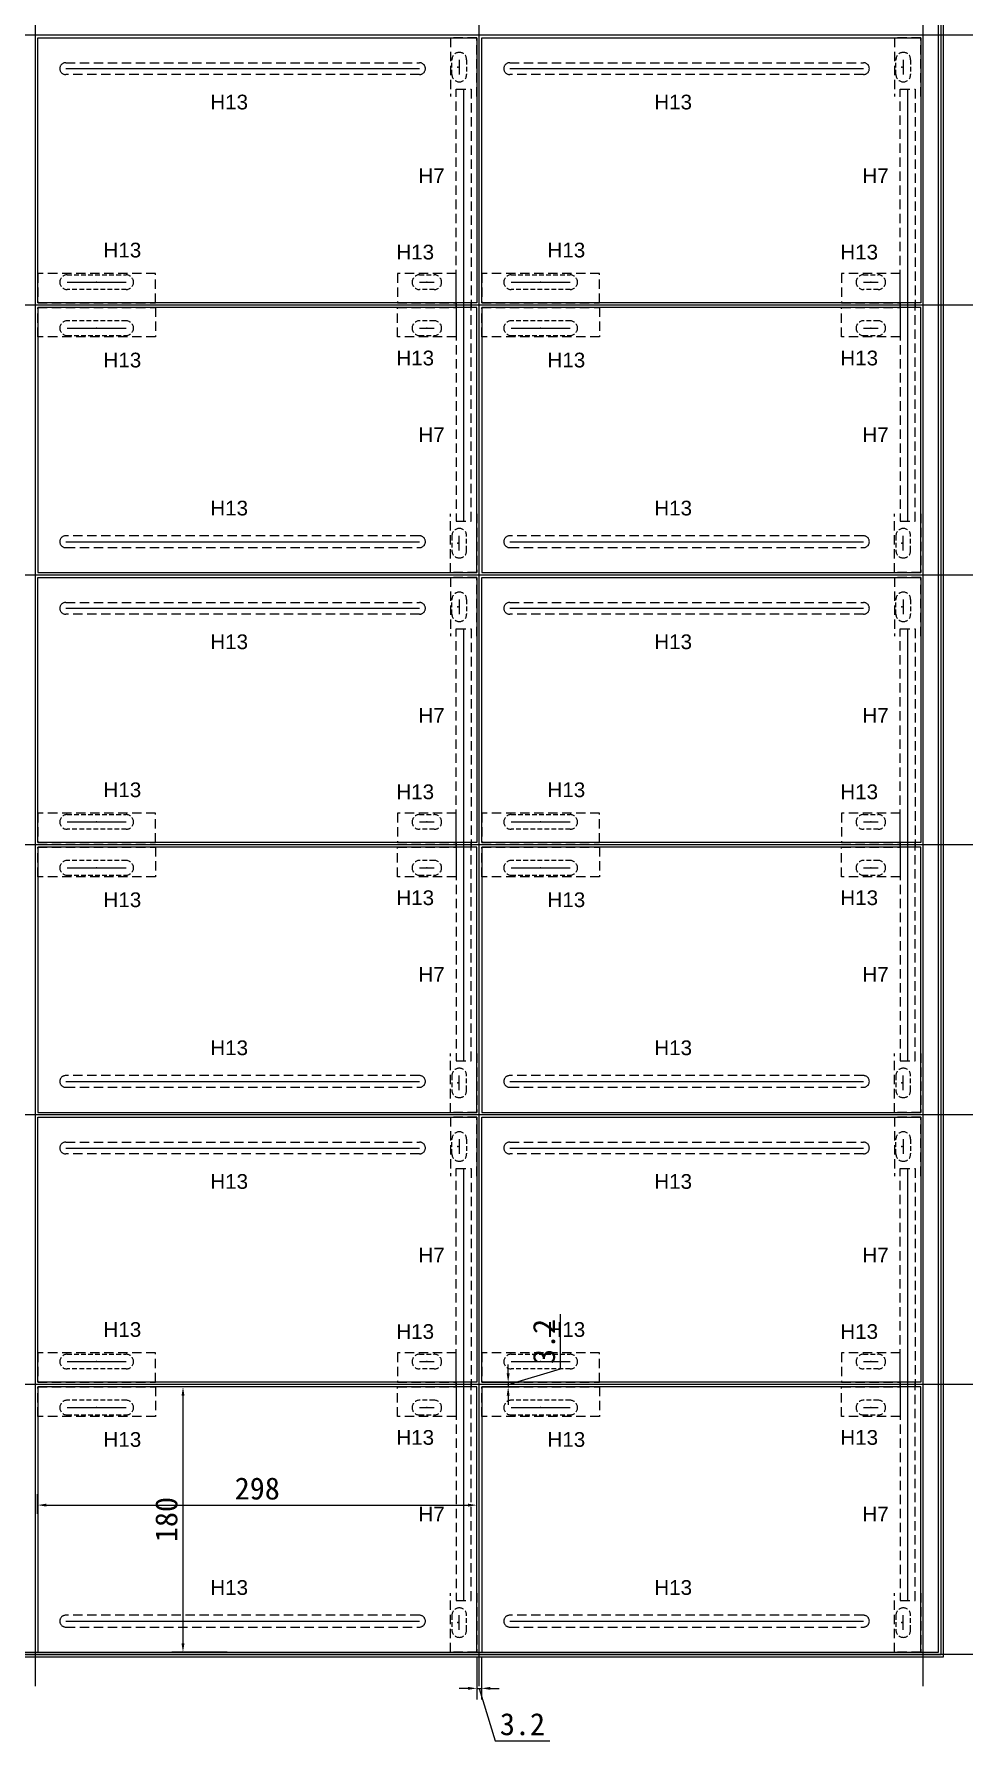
# Model space of a CAD drawing. Header units: millimetres. Extents: x 8271 to 20683, y -3281 to -79.
# Drawn here: x 10574 to 11211, y -2652 to -1494 of the extents above; entities that cross this region are included whole.
import ezdxf

# ---------------------------------------------------------------- set-up
doc = ezdxf.new("R2010")
doc.units = ezdxf.units.MM
doc.linetypes.add('HIDDEN', pattern=[9.525, 6.35, -3.175])
doc.linetypes.add('HIDDEN.5x', pattern=[4.7625, 3.175, -1.5875])
doc.layers.add('0-文字', color=2, linetype='Continuous')
doc.layers.add('0-标注', color=7, linetype='Continuous')
for name, color, linetype, lineweight in [('tenon hide', 73, 'HIDDEN.5x', 13), ('层板孔虚线', 163, 'HIDDEN', 13), ('底板框实线', 7, 'Continuous', 20), ('底板框虚线', 73, 'HIDDEN', 13), ('螺杆孔虚线', 6, 'HIDDEN', 13)]:
    doc.layers.add(name, color=color, linetype=linetype, lineweight=lineweight)
doc.styles.add('ROMANS', font='NSimSun.ttf')
doc.styles.get("Standard").update_dxf_attribs({"font": 'arial.ttf'})
doc.dimstyles.new('DIM 6', dxfattribs={"dimscale": 6, "dimtxt": 2.5, "dimasz": 1, "dimexe": 1.25, "dimexo": 0.625, "dimtad": 1, "dimdsep": 46, "dimtxsty": 'ROMANS', "dimcen": 0, "dimclrt": 7, "dimadec": 0, "dimazin": 0, "dimtfac": 1, "dimtofl": 0, "dimtmove": 1, "dimatfit": 3, "dimfxl": 5, "dimfxlon": 1, "dimarcsym": 0})

# ---------------------------------------------------------------- blocks, each defined once
blk = doc.blocks.new('*D10')
at = {"layer": '0-标注', "color": 0, "lineweight": -2, "transparency": 16777216}
for p, q in [((10931.6, -2399.8), (10931.6, -2362.7)), ((10896, -2402.9), (10896, -2396.9)), ((10881.8, -2408.9), (10903.5, -2408.9)), ((10896, -2410.5), (10931.6, -2399.8)), ((10896, -2408.9), (10896, -2412.1)), ((10881.8, -2412.1), (10903.5, -2412.1)), ((10896, -2418.1), (10896, -2424.1))]:
    blk.add_line(p, q, dxfattribs=at)
at = {"layer": '0-标注', "color": 0, "transparency": 16777216}
for points in [[(10895, -2402.9), (10897, -2402.9), (10896, -2408.9)], [(10895, -2418.1), (10897, -2418.1), (10896, -2412.1)]]:
    blk.add_solid(points, dxfattribs=at)
at = {"layer": 'Defpoints', "color": 0, "transparency": 16777216}
for p in [(10878, -2408.9), (10878, -2412.1), (10896, -2412.1)]:
    blk.add_point(p, dxfattribs=at)
at = {"layer": '0-标注', "color": 7, "transparency": 16777216, "insert": (10920.4, -2381.2), "char_height": 15, "attachment_point": 5, "rotation": 90, "style": 'ROMANS'}
blk.add_mtext('3.2', dxfattribs=at)
blk = doc.blocks.new('*D9')
at = {"layer": '0-标注', "color": 0, "lineweight": -2, "transparency": 16777216}
for p, q in [((10874.8, -2595.8), (10874.8, -2624.2)), ((10878, -2595.8), (10878, -2624.2)), ((10868.8, -2616.7), (10862.8, -2616.7)), ((10874.8, -2616.7), (10878, -2616.7)), ((10876.4, -2616.7), (10887.1, -2652.3)), ((10884, -2616.7), (10890, -2616.7)), ((10887.1, -2652.3), (10924.2, -2652.3))]:
    blk.add_line(p, q, dxfattribs=at)
at = {"layer": '0-标注', "color": 0, "transparency": 16777216}
for points in [[(10868.8, -2615.7), (10868.8, -2617.7), (10874.8, -2616.7)], [(10884, -2615.7), (10884, -2617.7), (10878, -2616.7)]]:
    blk.add_solid(points, dxfattribs=at)
at = {"layer": 'Defpoints', "color": 0, "transparency": 16777216}
for p in [(10874.8, -2592.1), (10878, -2592.1), (10878, -2616.7)]:
    blk.add_point(p, dxfattribs=at)
at = {"layer": '0-标注', "color": 7, "transparency": 16777216, "insert": (10905.7, -2641.1), "char_height": 15, "attachment_point": 5, "style": 'ROMANS'}
blk.add_mtext('3.2', dxfattribs=at)
blk = doc.blocks.new('*D8')
at = {"layer": '0-标注', "color": 0, "lineweight": -2, "transparency": 16777216}
for p, q in [((10705.4, -2412.1), (10667.9, -2412.1)), ((10675.4, -2418.1), (10675.4, -2586.1)), ((10705.4, -2592.1), (10667.9, -2592.1))]:
    blk.add_line(p, q, dxfattribs=at)
at = {"layer": '0-标注', "color": 0, "transparency": 16777216}
for points in [[(10674.4, -2418.1), (10676.4, -2418.1), (10675.4, -2412.1)], [(10674.4, -2586.1), (10676.4, -2586.1), (10675.4, -2592.1)]]:
    blk.add_solid(points, dxfattribs=at)
at = {"layer": 'Defpoints', "color": 0, "transparency": 16777216}
for p in [(10719, -2412.1), (10675.4, -2592.1), (10719, -2592.1)]:
    blk.add_point(p, dxfattribs=at)
at = {"layer": '0-标注', "color": 7, "transparency": 16777216, "insert": (10664.2, -2502.1), "char_height": 15, "attachment_point": 5, "rotation": 90, "style": 'ROMANS'}
blk.add_mtext('180', dxfattribs=at)
blk = doc.blocks.new('*D7')
at = {"layer": '0-标注', "color": 0, "lineweight": -2, "transparency": 16777216}
for p, q in [((10576.8, -2498.3), (10576.8, -2484.8)), ((10874.8, -2498.3), (10874.8, -2484.8)), ((10582.8, -2492.3), (10868.8, -2492.3))]:
    blk.add_line(p, q, dxfattribs=at)
at = {"layer": '0-标注', "color": 0, "transparency": 16777216}
for points in [[(10582.8, -2491.3), (10582.8, -2493.3), (10576.8, -2492.3)], [(10868.8, -2491.3), (10868.8, -2493.3), (10874.8, -2492.3)]]:
    blk.add_solid(points, dxfattribs=at)
at = {"layer": 'Defpoints', "color": 0, "transparency": 16777216}
for p in [(10576.8, -2502.1), (10874.8, -2492.3), (10874.8, -2502.1)]:
    blk.add_point(p, dxfattribs=at)
at = {"layer": '0-标注', "color": 7, "transparency": 16777216, "insert": (10725.8, -2481.1), "char_height": 15, "attachment_point": 5, "style": 'ROMANS'}
blk.add_mtext('298', dxfattribs=at)

msp = doc.modelspace()

# ---------------------------------------------------------------- linework, layer by layer
at = {"linetype": 'HIDDEN'}
for p in [(10861.843, -1516.067), (11163.043, -1516.067), (10616.843, -1662.067), (10840.843, -1662.067), (10918.043, -1662.067), (11142.043, -1662.067), (10616.843, -1693.267), (10840.843, -1693.267), (10918.043, -1693.267), (11142.043, -1693.267), (10861.843, -1839.267), (11163.043, -1839.267), (10861.843, -1882.467), (11163.043, -1882.467), (10616.843, -2028.467), (10840.843, -2028.467), (10918.043, -2028.467), (11142.043, -2028.467), (10616.843, -2059.667), (10840.843, -2059.667), (10918.043, -2059.667), (11142.043, -2059.667), (10861.843, -2205.667), (11163.043, -2205.667), (10861.843, -2248.867), (11163.043, -2248.867), (10616.843, -2394.867), (10840.843, -2394.867), (10918.043, -2394.867), (11142.043, -2394.867), (10616.843, -2426.067), (10840.843, -2426.067), (10918.043, -2426.067), (11142.043, -2426.067), (10861.843, -2572.067), (11163.043, -2572.067)]:
    msp.add_point(p, dxfattribs=at)
at = {"layer": '0-标注'}
for p, q in [((10595.843, -1517.067), (10835.843, -1517.067)), ((10862.843, -1511.067), (10862.843, -1521.067)), ((10897.043, -1517.067), (11137.043, -1517.067)), ((11164.043, -1511.067), (11164.043, -1521.067)), ((10865.843, -1824.267), (10865.843, -1531.067)), ((11167.043, -1824.267), (11167.043, -1531.067)), ((10596.843, -1662.067), (10636.843, -1662.067)), ((10835.843, -1662.067), (10845.843, -1662.067)), ((10898.043, -1662.067), (10938.043, -1662.067)), ((11137.043, -1662.067), (11147.043, -1662.067)), ((10596.843, -1693.267), (10636.843, -1693.267)), ((10835.843, -1693.267), (10845.843, -1693.267)), ((10898.043, -1693.267), (10938.043, -1693.267)), ((11137.043, -1693.267), (11147.043, -1693.267)), ((10595.843, -1838.267), (10835.843, -1838.267)), ((10862.843, -1844.267), (10862.843, -1834.267)), ((10897.043, -1838.267), (11137.043, -1838.267)), ((11164.043, -1844.267), (11164.043, -1834.267)), ((10595.843, -1883.467), (10835.843, -1883.467)), ((10862.843, -1877.467), (10862.843, -1887.467)), ((10897.043, -1883.467), (11137.043, -1883.467)), ((11164.043, -1877.467), (11164.043, -1887.467)), ((10865.843, -2190.667), (10865.843, -1897.467)), ((11167.043, -2190.667), (11167.043, -1897.467)), ((10596.843, -2028.467), (10636.843, -2028.467)), ((10835.843, -2028.467), (10845.843, -2028.467)), ((10898.043, -2028.467), (10938.043, -2028.467)), ((11137.043, -2028.467), (11147.043, -2028.467)), ((10596.843, -2059.667), (10636.843, -2059.667)), ((10835.843, -2059.667), (10845.843, -2059.667)), ((10898.043, -2059.667), (10938.043, -2059.667)), ((11137.043, -2059.667), (11147.043, -2059.667)), ((10862.843, -2210.667), (10862.843, -2200.667)), ((11164.043, -2210.667), (11164.043, -2200.667)), ((10595.843, -2204.667), (10835.843, -2204.667)), ((10897.043, -2204.667), (11137.043, -2204.667)), ((10862.843, -2243.867), (10862.843, -2253.867)), ((11164.043, -2243.867), (11164.043, -2253.867)), ((10595.843, -2249.867), (10835.843, -2249.867)), ((10897.043, -2249.867), (11137.043, -2249.867)), ((10865.843, -2557.067), (10865.843, -2263.867)), ((11167.043, -2557.067), (11167.043, -2263.867)), ((10596.843, -2394.867), (10636.843, -2394.867)), ((10835.843, -2394.867), (10845.843, -2394.867)), ((10898.043, -2394.867), (10938.043, -2394.867)), ((11137.043, -2394.867), (11147.043, -2394.867)), ((10596.843, -2426.067), (10636.843, -2426.067)), ((10835.843, -2426.067), (10845.843, -2426.067)), ((10898.043, -2426.067), (10938.043, -2426.067)), ((11137.043, -2426.067), (11147.043, -2426.067)), ((10595.843, -2571.067), (10835.843, -2571.067)), ((10862.843, -2577.067), (10862.843, -2567.067)), ((10897.043, -2571.067), (11137.043, -2571.067)), ((11164.043, -2577.067), (11164.043, -2567.067))]:
    msp.add_line(p, q, dxfattribs=at)
for points in [[(9971.243, -2595.267), (11191.243, -2595.267), (11191.243, -155.267), (9971.243, -155.267)], [(9974.443, -2592.067), (11188.043, -2592.067), (11188.043, -158.467), (9974.443, -158.467)]]:
    msp.add_lwpolyline(points, close=True, dxfattribs=at)
at = {"layer": '0-标注', "color": 1}
msp.add_lwpolyline([(9972.843, -2593.667), (11189.643, -2593.667), (11189.643, -156.867), (9972.843, -156.867)], close=True, dxfattribs=at)
at = {"layer": 'tenon hide', "linetype": 'HIDDEN.5x'}
for p, q in [((10591.843, -1662.067), (10591.843, -1662.067)), ((10596.843, -1657.067), (10636.843, -1657.067)), ((10636.843, -1667.067), (10596.843, -1667.067)), ((10641.843, -1662.067), (10641.843, -1662.067)), ((10830.843, -1662.067), (10830.843, -1662.067)), ((10835.843, -1657.067), (10845.843, -1657.067)), ((10845.843, -1667.067), (10835.843, -1667.067)), ((10850.843, -1662.067), (10850.843, -1662.067)), ((10893.043, -1662.067), (10893.043, -1662.067)), ((10898.043, -1657.067), (10938.043, -1657.067)), ((10938.043, -1667.067), (10898.043, -1667.067)), ((10943.043, -1662.067), (10943.043, -1662.067)), ((11132.043, -1662.067), (11132.043, -1662.067)), ((11137.043, -1657.067), (11147.043, -1657.067)), ((11147.043, -1667.067), (11137.043, -1667.067)), ((11152.043, -1662.067), (11152.043, -1662.067)), ((10636.843, -1688.267), (10596.843, -1688.267)), ((10845.843, -1688.267), (10835.843, -1688.267)), ((10938.043, -1688.267), (10898.043, -1688.267)), ((11147.043, -1688.267), (11137.043, -1688.267)), ((10591.843, -1693.267), (10591.843, -1693.267)), ((10596.843, -1698.267), (10636.843, -1698.267)), ((10641.843, -1693.267), (10641.843, -1693.267)), ((10830.843, -1693.267), (10830.843, -1693.267)), ((10835.843, -1698.267), (10845.843, -1698.267)), ((10850.843, -1693.267), (10850.843, -1693.267)), ((10893.043, -1693.267), (10893.043, -1693.267)), ((10898.043, -1698.267), (10938.043, -1698.267)), ((10943.043, -1693.267), (10943.043, -1693.267)), ((11132.043, -1693.267), (11132.043, -1693.267)), ((11137.043, -1698.267), (11147.043, -1698.267)), ((11152.043, -1693.267), (11152.043, -1693.267)), ((10596.843, -2023.467), (10636.843, -2023.467)), ((10835.843, -2023.467), (10845.843, -2023.467)), ((10898.043, -2023.467), (10938.043, -2023.467)), ((11137.043, -2023.467), (11147.043, -2023.467)), ((10591.843, -2028.467), (10591.843, -2028.467)), ((10636.843, -2033.467), (10596.843, -2033.467)), ((10641.843, -2028.467), (10641.843, -2028.467)), ((10830.843, -2028.467), (10830.843, -2028.467)), ((10845.843, -2033.467), (10835.843, -2033.467)), ((10850.843, -2028.467), (10850.843, -2028.467)), ((10893.043, -2028.467), (10893.043, -2028.467)), ((10938.043, -2033.467), (10898.043, -2033.467)), ((10943.043, -2028.467), (10943.043, -2028.467)), ((11132.043, -2028.467), (11132.043, -2028.467)), ((11147.043, -2033.467), (11137.043, -2033.467)), ((11152.043, -2028.467), (11152.043, -2028.467)), ((10591.843, -2059.667), (10591.843, -2059.667)), ((10636.843, -2054.667), (10596.843, -2054.667)), ((10641.843, -2059.667), (10641.843, -2059.667)), ((10830.843, -2059.667), (10830.843, -2059.667)), ((10845.843, -2054.667), (10835.843, -2054.667)), ((10850.843, -2059.667), (10850.843, -2059.667)), ((10893.043, -2059.667), (10893.043, -2059.667)), ((10938.043, -2054.667), (10898.043, -2054.667)), ((10943.043, -2059.667), (10943.043, -2059.667)), ((11132.043, -2059.667), (11132.043, -2059.667)), ((11147.043, -2054.667), (11137.043, -2054.667)), ((11152.043, -2059.667), (11152.043, -2059.667)), ((10596.843, -2064.667), (10636.843, -2064.667)), ((10835.843, -2064.667), (10845.843, -2064.667)), ((10898.043, -2064.667), (10938.043, -2064.667)), ((11137.043, -2064.667), (11147.043, -2064.667)), ((10591.843, -2394.867), (10591.843, -2394.867)), ((10596.843, -2389.867), (10636.843, -2389.867)), ((10641.843, -2394.867), (10641.843, -2394.867)), ((10830.843, -2394.867), (10830.843, -2394.867)), ((10835.843, -2389.867), (10845.843, -2389.867)), ((10850.843, -2394.867), (10850.843, -2394.867)), ((10893.043, -2394.867), (10893.043, -2394.867)), ((10898.043, -2389.867), (10938.043, -2389.867)), ((10943.043, -2394.867), (10943.043, -2394.867)), ((11132.043, -2394.867), (11132.043, -2394.867)), ((11137.043, -2389.867), (11147.043, -2389.867)), ((11152.043, -2394.867), (11152.043, -2394.867)), ((10636.843, -2399.867), (10596.843, -2399.867)), ((10845.843, -2399.867), (10835.843, -2399.867)), ((10938.043, -2399.867), (10898.043, -2399.867)), ((11147.043, -2399.867), (11137.043, -2399.867)), ((10636.843, -2421.067), (10596.843, -2421.067)), ((10845.843, -2421.067), (10835.843, -2421.067)), ((10938.043, -2421.067), (10898.043, -2421.067)), ((11147.043, -2421.067), (11137.043, -2421.067)), ((10591.843, -2426.067), (10591.843, -2426.067)), ((10596.843, -2431.067), (10636.843, -2431.067)), ((10641.843, -2426.067), (10641.843, -2426.067)), ((10830.843, -2426.067), (10830.843, -2426.067)), ((10835.843, -2431.067), (10845.843, -2431.067)), ((10850.843, -2426.067), (10850.843, -2426.067)), ((10893.043, -2426.067), (10893.043, -2426.067)), ((10898.043, -2431.067), (10938.043, -2431.067)), ((10943.043, -2426.067), (10943.043, -2426.067)), ((11132.043, -2426.067), (11132.043, -2426.067)), ((11137.043, -2431.067), (11147.043, -2431.067)), ((11152.043, -2426.067), (11152.043, -2426.067))]:
    msp.add_line(p, q, dxfattribs=at)
for points in [[(10867.843, -1511.067), (10867.843, -1521.067, -0.41421356), (10862.843, -1526.067), (10862.843, -1526.067, -0.41421356), (10857.843, -1521.067), (10857.843, -1511.067, -0.41421356), (10862.843, -1506.067), (10862.843, -1506.067, -0.41421356)], [(11169.043, -1511.067), (11169.043, -1521.067, -0.41421356), (11164.043, -1526.067), (11164.043, -1526.067, -0.41421356), (11159.043, -1521.067), (11159.043, -1511.067, -0.41421356), (11164.043, -1506.067), (11164.043, -1506.067, -0.41421356)], [(10867.843, -1844.267), (10867.843, -1834.267, 0.41421356), (10862.843, -1829.267), (10862.843, -1829.267, 0.41421356), (10857.843, -1834.267), (10857.843, -1844.267, 0.41421356), (10862.843, -1849.267), (10862.843, -1849.267, 0.41421356)], [(11169.043, -1844.267), (11169.043, -1834.267, 0.41421356), (11164.043, -1829.267), (11164.043, -1829.267, 0.41421356), (11159.043, -1834.267), (11159.043, -1844.267, 0.41421356), (11164.043, -1849.267), (11164.043, -1849.267, 0.41421356)], [(10867.843, -1877.467), (10867.843, -1887.467, -0.41421356), (10862.843, -1892.467), (10862.843, -1892.467, -0.41421356), (10857.843, -1887.467), (10857.843, -1877.467, -0.41421356), (10862.843, -1872.467), (10862.843, -1872.467, -0.41421356)], [(11169.043, -1877.467), (11169.043, -1887.467, -0.41421356), (11164.043, -1892.467), (11164.043, -1892.467, -0.41421356), (11159.043, -1887.467), (11159.043, -1877.467, -0.41421356), (11164.043, -1872.467), (11164.043, -1872.467, -0.41421356)], [(10867.843, -2210.667), (10867.843, -2200.667, 0.41421356), (10862.843, -2195.667), (10862.843, -2195.667, 0.41421356), (10857.843, -2200.667), (10857.843, -2210.667, 0.41421356), (10862.843, -2215.667), (10862.843, -2215.667, 0.41421356)], [(11169.043, -2210.667), (11169.043, -2200.667, 0.41421356), (11164.043, -2195.667), (11164.043, -2195.667, 0.41421356), (11159.043, -2200.667), (11159.043, -2210.667, 0.41421356), (11164.043, -2215.667), (11164.043, -2215.667, 0.41421356)], [(10867.843, -2243.867), (10867.843, -2253.867, -0.41421356), (10862.843, -2258.867), (10862.843, -2258.867, -0.41421356), (10857.843, -2253.867), (10857.843, -2243.867, -0.41421356), (10862.843, -2238.867), (10862.843, -2238.867, -0.41421356)], [(11169.043, -2243.867), (11169.043, -2253.867, -0.41421356), (11164.043, -2258.867), (11164.043, -2258.867, -0.41421356), (11159.043, -2253.867), (11159.043, -2243.867, -0.41421356), (11164.043, -2238.867), (11164.043, -2238.867, -0.41421356)], [(10867.843, -2577.067), (10867.843, -2567.067, 0.41421356), (10862.843, -2562.067), (10862.843, -2562.067, 0.41421356), (10857.843, -2567.067), (10857.843, -2577.067, 0.41421356), (10862.843, -2582.067), (10862.843, -2582.067, 0.41421356)], [(11169.043, -2577.067), (11169.043, -2567.067, 0.41421356), (11164.043, -2562.067), (11164.043, -2562.067, 0.41421356), (11159.043, -2567.067), (11159.043, -2577.067, 0.41421356), (11164.043, -2582.067), (11164.043, -2582.067, 0.41421356)]]:
    msp.add_lwpolyline(points, format="xyb", close=True, dxfattribs=at)
for centre, start, end in [((10596.843, -1662.067), 90, 180), ((10596.843, -1662.067), 180, 270), ((10636.843, -1662.067), 0, 90), ((10636.843, -1662.067), 270, 0), ((10835.843, -1662.067), 90, 180), ((10835.843, -1662.067), 180, 270), ((10845.843, -1662.067), 0, 90), ((10845.843, -1662.067), 270, 0), ((10898.043, -1662.067), 90, 180), ((10898.043, -1662.067), 180, 270), ((10938.043, -1662.067), 0, 90), ((10938.043, -1662.067), 270, 0), ((11137.043, -1662.067), 90, 180), ((11137.043, -1662.067), 180, 270), ((11147.043, -1662.067), 0, 90), ((11147.043, -1662.067), 270, 0), ((10596.843, -1693.267), 90, 180), ((10636.843, -1693.267), 0, 90), ((10835.843, -1693.267), 90, 180), ((10845.843, -1693.267), 0, 90), ((10898.043, -1693.267), 90, 180), ((10938.043, -1693.267), 0, 90), ((11137.043, -1693.267), 90, 180), ((11147.043, -1693.267), 0, 90), ((10596.843, -1693.267), 180, 270), ((10636.843, -1693.267), 270, 0), ((10835.843, -1693.267), 180, 270), ((10845.843, -1693.267), 270, 0), ((10898.043, -1693.267), 180, 270), ((10938.043, -1693.267), 270, 0), ((11137.043, -1693.267), 180, 270), ((11147.043, -1693.267), 270, 0), ((10596.843, -2028.467), 90, 180), ((10636.843, -2028.467), 0, 90), ((10835.843, -2028.467), 90, 180), ((10845.843, -2028.467), 0, 90), ((10898.043, -2028.467), 90, 180), ((10938.043, -2028.467), 0, 90), ((11137.043, -2028.467), 90, 180), ((11147.043, -2028.467), 0, 90), ((10596.843, -2028.467), 180, 270), ((10636.843, -2028.467), 270, 0), ((10835.843, -2028.467), 180, 270), ((10845.843, -2028.467), 270, 0), ((10898.043, -2028.467), 180, 270), ((10938.043, -2028.467), 270, 0), ((11137.043, -2028.467), 180, 270), ((11147.043, -2028.467), 270, 0), ((10596.843, -2059.667), 90, 180), ((10596.843, -2059.667), 180, 270), ((10636.843, -2059.667), 0, 90), ((10636.843, -2059.667), 270, 0), ((10835.843, -2059.667), 90, 180), ((10835.843, -2059.667), 180, 270), ((10845.843, -2059.667), 0, 90), ((10845.843, -2059.667), 270, 0), ((10898.043, -2059.667), 90, 180), ((10898.043, -2059.667), 180, 270), ((10938.043, -2059.667), 0, 90), ((10938.043, -2059.667), 270, 0), ((11137.043, -2059.667), 90, 180), ((11137.043, -2059.667), 180, 270), ((11147.043, -2059.667), 0, 90), ((11147.043, -2059.667), 270, 0), ((10596.843, -2394.867), 90, 180), ((10596.843, -2394.867), 180, 270), ((10636.843, -2394.867), 0, 90), ((10636.843, -2394.867), 270, 0), ((10835.843, -2394.867), 90, 180), ((10835.843, -2394.867), 180, 270), ((10845.843, -2394.867), 0, 90), ((10845.843, -2394.867), 270, 0), ((10898.043, -2394.867), 90, 180), ((10898.043, -2394.867), 180, 270), ((10938.043, -2394.867), 0, 90), ((10938.043, -2394.867), 270, 0), ((11137.043, -2394.867), 90, 180), ((11137.043, -2394.867), 180, 270), ((11147.043, -2394.867), 0, 90), ((11147.043, -2394.867), 270, 0), ((10596.843, -2426.067), 90, 180), ((10636.843, -2426.067), 0, 90), ((10835.843, -2426.067), 90, 180), ((10845.843, -2426.067), 0, 90), ((10898.043, -2426.067), 90, 180), ((10938.043, -2426.067), 0, 90), ((11137.043, -2426.067), 90, 180), ((11147.043, -2426.067), 0, 90), ((10596.843, -2426.067), 180, 270), ((10636.843, -2426.067), 270, 0), ((10835.843, -2426.067), 180, 270), ((10845.843, -2426.067), 270, 0), ((10898.043, -2426.067), 180, 270), ((10938.043, -2426.067), 270, 0), ((11137.043, -2426.067), 180, 270), ((11147.043, -2426.067), 270, 0)]:
    msp.add_arc(centre, 5, start, end, dxfattribs=at)
at = {"layer": '层板孔虚线'}
for p, q in [((10576.843, -1656.067), (10576.843, -1676.067)), ((10656.843, -1656.067), (10576.843, -1656.067)), ((10656.843, -1676.067), (10656.843, -1656.067)), ((10820.843, -1656.067), (10820.843, -1676.067)), ((10860.843, -1656.067), (10820.843, -1656.067)), ((10860.843, -1676.067), (10860.843, -1656.067)), ((10878.043, -1656.067), (10878.043, -1676.067)), ((10958.043, -1656.067), (10878.043, -1656.067)), ((10958.043, -1676.067), (10958.043, -1656.067)), ((11122.043, -1656.067), (11122.043, -1676.067)), ((11162.043, -1656.067), (11122.043, -1656.067)), ((11162.043, -1676.067), (11162.043, -1656.067)), ((10576.843, -1676.067), (10656.843, -1676.067)), ((10576.843, -1699.267), (10576.843, -1679.267)), ((10576.843, -1679.267), (10656.843, -1679.267)), ((10656.843, -1679.267), (10656.843, -1699.267)), ((10820.843, -1676.067), (10860.843, -1676.067)), ((10820.843, -1699.267), (10820.843, -1679.267)), ((10820.843, -1679.267), (10860.843, -1679.267)), ((10860.843, -1679.267), (10860.843, -1699.267)), ((10878.043, -1676.067), (10958.043, -1676.067)), ((10878.043, -1699.267), (10878.043, -1679.267)), ((10878.043, -1679.267), (10958.043, -1679.267)), ((10958.043, -1679.267), (10958.043, -1699.267)), ((11122.043, -1676.067), (11162.043, -1676.067)), ((11122.043, -1699.267), (11122.043, -1679.267)), ((11122.043, -1679.267), (11162.043, -1679.267)), ((11162.043, -1679.267), (11162.043, -1699.267)), ((10656.843, -1699.267), (10576.843, -1699.267)), ((10860.843, -1699.267), (10820.843, -1699.267)), ((10958.043, -1699.267), (10878.043, -1699.267)), ((11162.043, -1699.267), (11122.043, -1699.267)), ((10576.843, -2022.467), (10576.843, -2042.467)), ((10656.843, -2022.467), (10576.843, -2022.467)), ((10656.843, -2042.467), (10656.843, -2022.467)), ((10820.843, -2022.467), (10820.843, -2042.467)), ((10860.843, -2022.467), (10820.843, -2022.467)), ((10860.843, -2042.467), (10860.843, -2022.467)), ((10878.043, -2022.467), (10878.043, -2042.467)), ((10958.043, -2022.467), (10878.043, -2022.467)), ((10958.043, -2042.467), (10958.043, -2022.467)), ((11122.043, -2022.467), (11122.043, -2042.467)), ((11162.043, -2022.467), (11122.043, -2022.467)), ((11162.043, -2042.467), (11162.043, -2022.467)), ((10576.843, -2042.467), (10656.843, -2042.467)), ((10576.843, -2065.667), (10576.843, -2045.667)), ((10576.843, -2045.667), (10656.843, -2045.667)), ((10656.843, -2045.667), (10656.843, -2065.667)), ((10820.843, -2042.467), (10860.843, -2042.467)), ((10820.843, -2065.667), (10820.843, -2045.667)), ((10820.843, -2045.667), (10860.843, -2045.667)), ((10860.843, -2045.667), (10860.843, -2065.667)), ((10878.043, -2042.467), (10958.043, -2042.467)), ((10878.043, -2065.667), (10878.043, -2045.667)), ((10878.043, -2045.667), (10958.043, -2045.667)), ((10958.043, -2045.667), (10958.043, -2065.667)), ((11122.043, -2042.467), (11162.043, -2042.467)), ((11122.043, -2065.667), (11122.043, -2045.667)), ((11122.043, -2045.667), (11162.043, -2045.667)), ((11162.043, -2045.667), (11162.043, -2065.667)), ((10656.843, -2065.667), (10576.843, -2065.667)), ((10860.843, -2065.667), (10820.843, -2065.667)), ((10958.043, -2065.667), (10878.043, -2065.667)), ((11162.043, -2065.667), (11122.043, -2065.667)), ((10576.843, -2388.867), (10576.843, -2408.867)), ((10656.843, -2388.867), (10576.843, -2388.867)), ((10656.843, -2408.867), (10656.843, -2388.867)), ((10820.843, -2388.867), (10820.843, -2408.867)), ((10860.843, -2388.867), (10820.843, -2388.867)), ((10860.843, -2408.867), (10860.843, -2388.867)), ((10878.043, -2388.867), (10878.043, -2408.867)), ((10958.043, -2388.867), (10878.043, -2388.867)), ((10958.043, -2408.867), (10958.043, -2388.867)), ((11122.043, -2388.867), (11122.043, -2408.867)), ((11162.043, -2388.867), (11122.043, -2388.867)), ((11162.043, -2408.867), (11162.043, -2388.867)), ((10576.843, -2408.867), (10656.843, -2408.867)), ((10820.843, -2408.867), (10860.843, -2408.867)), ((10878.043, -2408.867), (10958.043, -2408.867)), ((11122.043, -2408.867), (11162.043, -2408.867)), ((10576.843, -2432.067), (10576.843, -2412.067)), ((10576.843, -2412.067), (10656.843, -2412.067)), ((10656.843, -2412.067), (10656.843, -2432.067)), ((10820.843, -2432.067), (10820.843, -2412.067)), ((10820.843, -2412.067), (10860.843, -2412.067)), ((10860.843, -2412.067), (10860.843, -2432.067)), ((10878.043, -2432.067), (10878.043, -2412.067)), ((10878.043, -2412.067), (10958.043, -2412.067)), ((10958.043, -2412.067), (10958.043, -2432.067)), ((11122.043, -2432.067), (11122.043, -2412.067)), ((11122.043, -2412.067), (11162.043, -2412.067)), ((11162.043, -2412.067), (11162.043, -2432.067)), ((10656.843, -2432.067), (10576.843, -2432.067)), ((10860.843, -2432.067), (10820.843, -2432.067)), ((10958.043, -2432.067), (10878.043, -2432.067)), ((11162.043, -2432.067), (11122.043, -2432.067))]:
    msp.add_line(p, q, dxfattribs=at)
at = {"layer": '底板框实线', "color": 1}
for p, q in [((10575.243, -2615.267), (10575.243, -147.695)), ((10876.443, -2615.267), (10876.443, -147.695)), ((11177.643, -2615.267), (11177.643, -147.695)), ((11211.243, -1494.467), (9951.243, -1494.467)), ((11211.243, -1677.667), (9951.243, -1677.667)), ((11211.243, -1860.867), (9951.243, -1860.867)), ((11211.243, -2044.067), (9951.243, -2044.067)), ((11211.243, -2227.267), (9951.243, -2227.267)), ((11211.243, -2410.467), (9951.243, -2410.467)), ((11211.243, -2593.667), (9951.243, -2593.667))]:
    msp.add_line(p, q, dxfattribs=at)
at = {"layer": '底板框实线'}
for p, q in [((10576.843, -1676.067), (10576.843, -1496.067)), ((10576.843, -1496.067), (10874.843, -1496.067)), ((10874.843, -1496.067), (10874.843, -1676.067)), ((10878.043, -1676.067), (10878.043, -1496.067)), ((10878.043, -1496.067), (11176.043, -1496.067)), ((11176.043, -1496.067), (11176.043, -1676.067)), ((10874.843, -1676.067), (10576.843, -1676.067)), ((10576.843, -1679.267), (10576.843, -1859.267)), ((10874.843, -1679.267), (10576.843, -1679.267)), ((10874.843, -1859.267), (10874.843, -1679.267)), ((11176.043, -1676.067), (10878.043, -1676.067)), ((10878.043, -1679.267), (10878.043, -1859.267)), ((11176.043, -1679.267), (10878.043, -1679.267)), ((11176.043, -1859.267), (11176.043, -1679.267)), ((10576.843, -1859.267), (10874.843, -1859.267)), ((10576.843, -2042.467), (10576.843, -1862.467)), ((10576.843, -1862.467), (10874.843, -1862.467)), ((10874.843, -1862.467), (10874.843, -2042.467)), ((10878.043, -1859.267), (11176.043, -1859.267)), ((10878.043, -2042.467), (10878.043, -1862.467)), ((10878.043, -1862.467), (11176.043, -1862.467)), ((11176.043, -1862.467), (11176.043, -2042.467)), ((10874.843, -2042.467), (10576.843, -2042.467)), ((10576.843, -2045.667), (10576.843, -2225.667)), ((10874.843, -2045.667), (10576.843, -2045.667)), ((10874.843, -2225.667), (10874.843, -2045.667)), ((11176.043, -2042.467), (10878.043, -2042.467)), ((10878.043, -2045.667), (10878.043, -2225.667)), ((11176.043, -2045.667), (10878.043, -2045.667)), ((11176.043, -2225.667), (11176.043, -2045.667)), ((10576.843, -2225.667), (10874.843, -2225.667)), ((10576.843, -2408.867), (10576.843, -2228.867)), ((10576.843, -2228.867), (10874.843, -2228.867)), ((10874.843, -2228.867), (10874.843, -2408.867)), ((10878.043, -2225.667), (11176.043, -2225.667)), ((10878.043, -2408.867), (10878.043, -2228.867)), ((10878.043, -2228.867), (11176.043, -2228.867)), ((11176.043, -2228.867), (11176.043, -2408.867)), ((10874.843, -2408.867), (10576.843, -2408.867)), ((11176.043, -2408.867), (10878.043, -2408.867)), ((10576.843, -2412.067), (10576.843, -2592.067)), ((10874.843, -2412.067), (10576.843, -2412.067)), ((10874.843, -2592.067), (10874.843, -2412.067)), ((10878.043, -2412.067), (10878.043, -2592.067)), ((11176.043, -2412.067), (10878.043, -2412.067)), ((11176.043, -2592.067), (11176.043, -2412.067)), ((10576.843, -2592.067), (10874.843, -2592.067)), ((10878.043, -2592.067), (11176.043, -2592.067))]:
    msp.add_line(p, q, dxfattribs=at)
at = {"layer": '底板框虚线'}
for p, q in [((10856.843, -1496.067), (10856.843, -1536.067)), ((10874.843, -1496.067), (10856.843, -1496.067)), ((10874.843, -1536.067), (10874.843, -1496.067)), ((11158.043, -1496.067), (11158.043, -1536.067)), ((11176.043, -1496.067), (11158.043, -1496.067)), ((11176.043, -1536.067), (11176.043, -1496.067)), ((10591.843, -1517.067), (10591.843, -1517.067)), ((10595.843, -1513.067), (10835.843, -1513.067)), ((10839.843, -1517.067), (10839.843, -1517.067)), ((10893.043, -1517.067), (10893.043, -1517.067)), ((10897.043, -1513.067), (11137.043, -1513.067)), ((11141.043, -1517.067), (11141.043, -1517.067)), ((10835.843, -1521.067), (10595.843, -1521.067)), ((11137.043, -1521.067), (10897.043, -1521.067)), ((10856.843, -1859.267), (10856.843, -1819.267)), ((10874.843, -1819.267), (10874.843, -1859.267)), ((11158.043, -1859.267), (11158.043, -1819.267)), ((11176.043, -1819.267), (11176.043, -1859.267)), ((10591.843, -1838.267), (10591.843, -1838.267)), ((10835.843, -1834.267), (10595.843, -1834.267)), ((10595.843, -1842.267), (10835.843, -1842.267)), ((10839.843, -1838.267), (10839.843, -1838.267)), ((10893.043, -1838.267), (10893.043, -1838.267)), ((11137.043, -1834.267), (10897.043, -1834.267)), ((10897.043, -1842.267), (11137.043, -1842.267)), ((11141.043, -1838.267), (11141.043, -1838.267)), ((10874.843, -1859.267), (10856.843, -1859.267)), ((10856.843, -1862.467), (10856.843, -1902.467)), ((10874.843, -1862.467), (10856.843, -1862.467)), ((10874.843, -1902.467), (10874.843, -1862.467)), ((11176.043, -1859.267), (11158.043, -1859.267)), ((11158.043, -1862.467), (11158.043, -1902.467)), ((11176.043, -1862.467), (11158.043, -1862.467)), ((11176.043, -1902.467), (11176.043, -1862.467)), ((10591.843, -1883.467), (10591.843, -1883.467)), ((10595.843, -1879.467), (10835.843, -1879.467)), ((10835.843, -1887.467), (10595.843, -1887.467)), ((10839.843, -1883.467), (10839.843, -1883.467)), ((10893.043, -1883.467), (10893.043, -1883.467)), ((10897.043, -1879.467), (11137.043, -1879.467)), ((11137.043, -1887.467), (10897.043, -1887.467)), ((11141.043, -1883.467), (11141.043, -1883.467)), ((10856.843, -2225.667), (10856.843, -2185.667)), ((10874.843, -2185.667), (10874.843, -2225.667)), ((11158.043, -2225.667), (11158.043, -2185.667)), ((11176.043, -2185.667), (11176.043, -2225.667)), ((10835.843, -2200.667), (10595.843, -2200.667)), ((11137.043, -2200.667), (10897.043, -2200.667)), ((10591.843, -2204.667), (10591.843, -2204.667)), ((10595.843, -2208.667), (10835.843, -2208.667)), ((10839.843, -2204.667), (10839.843, -2204.667)), ((10893.043, -2204.667), (10893.043, -2204.667)), ((10897.043, -2208.667), (11137.043, -2208.667)), ((11141.043, -2204.667), (11141.043, -2204.667)), ((10874.843, -2225.667), (10856.843, -2225.667)), ((10856.843, -2228.867), (10856.843, -2268.867)), ((10874.843, -2228.867), (10856.843, -2228.867)), ((10874.843, -2268.867), (10874.843, -2228.867)), ((11176.043, -2225.667), (11158.043, -2225.667)), ((11158.043, -2228.867), (11158.043, -2268.867)), ((11176.043, -2228.867), (11158.043, -2228.867)), ((11176.043, -2268.867), (11176.043, -2228.867)), ((10595.843, -2245.867), (10835.843, -2245.867)), ((10897.043, -2245.867), (11137.043, -2245.867)), ((10591.843, -2249.867), (10591.843, -2249.867)), ((10835.843, -2253.867), (10595.843, -2253.867)), ((10839.843, -2249.867), (10839.843, -2249.867)), ((10893.043, -2249.867), (10893.043, -2249.867)), ((11137.043, -2253.867), (10897.043, -2253.867)), ((11141.043, -2249.867), (11141.043, -2249.867)), ((10856.843, -2592.067), (10856.843, -2552.067)), ((10874.843, -2552.067), (10874.843, -2592.067)), ((11158.043, -2592.067), (11158.043, -2552.067)), ((11176.043, -2552.067), (11176.043, -2592.067)), ((10591.843, -2571.067), (10591.843, -2571.067)), ((10835.843, -2567.067), (10595.843, -2567.067)), ((10839.843, -2571.067), (10839.843, -2571.067)), ((10893.043, -2571.067), (10893.043, -2571.067)), ((11137.043, -2567.067), (10897.043, -2567.067)), ((11141.043, -2571.067), (11141.043, -2571.067)), ((10595.843, -2575.067), (10835.843, -2575.067)), ((10897.043, -2575.067), (11137.043, -2575.067)), ((10874.843, -2592.067), (10856.843, -2592.067)), ((11176.043, -2592.067), (11158.043, -2592.067))]:
    msp.add_line(p, q, dxfattribs=at)
for centre, start, end in [((10595.843, -1517.067), 90, 180), ((10595.843, -1517.067), 180, 270), ((10835.843, -1517.067), 0, 90), ((10835.843, -1517.067), 270, 0), ((10897.043, -1517.067), 90, 180), ((10897.043, -1517.067), 180, 270), ((11137.043, -1517.067), 0, 90), ((11137.043, -1517.067), 270, 0), ((10595.843, -1838.267), 90, 180), ((10595.843, -1838.267), 180, 270), ((10835.843, -1838.267), 0, 90), ((10835.843, -1838.267), 270, 0), ((10897.043, -1838.267), 90, 180), ((10897.043, -1838.267), 180, 270), ((11137.043, -1838.267), 0, 90), ((11137.043, -1838.267), 270, 0), ((10595.843, -1883.467), 90, 180), ((10595.843, -1883.467), 180, 270), ((10835.843, -1883.467), 0, 90), ((10835.843, -1883.467), 270, 0), ((10897.043, -1883.467), 90, 180), ((10897.043, -1883.467), 180, 270), ((11137.043, -1883.467), 0, 90), ((11137.043, -1883.467), 270, 0), ((10595.843, -2204.667), 90, 180), ((10835.843, -2204.667), 0, 90), ((10897.043, -2204.667), 90, 180), ((11137.043, -2204.667), 0, 90), ((10595.843, -2204.667), 180, 270), ((10835.843, -2204.667), 270, 0), ((10897.043, -2204.667), 180, 270), ((11137.043, -2204.667), 270, 0), ((10595.843, -2249.867), 90, 180), ((10835.843, -2249.867), 0, 90), ((10897.043, -2249.867), 90, 180), ((11137.043, -2249.867), 0, 90), ((10595.843, -2249.867), 180, 270), ((10835.843, -2249.867), 270, 0), ((10897.043, -2249.867), 180, 270), ((11137.043, -2249.867), 270, 0), ((10595.843, -2571.067), 90, 180), ((10595.843, -2571.067), 180, 270), ((10835.843, -2571.067), 0, 90), ((10835.843, -2571.067), 270, 0), ((10897.043, -2571.067), 90, 180), ((10897.043, -2571.067), 180, 270), ((11137.043, -2571.067), 0, 90), ((11137.043, -2571.067), 270, 0)]:
    msp.add_arc(centre, 4, start, end, dxfattribs=at)
at = {"layer": '螺杆孔虚线'}
for p, q in [((10860.843, -1679.067), (10860.843, -1531.067)), ((10860.843, -1531.067), (10870.843, -1531.067)), ((10870.843, -1531.067), (10870.843, -1679.067)), ((11162.043, -1679.067), (11162.043, -1531.067)), ((11162.043, -1531.067), (11172.043, -1531.067)), ((11172.043, -1531.067), (11172.043, -1679.067)), ((10860.843, -1676.267), (10860.843, -1824.267)), ((10870.843, -1824.267), (10870.843, -1676.267)), ((11162.043, -1676.267), (11162.043, -1824.267)), ((11172.043, -1824.267), (11172.043, -1676.267)), ((10860.843, -1824.267), (10870.843, -1824.267)), ((11162.043, -1824.267), (11172.043, -1824.267)), ((10860.843, -2045.467), (10860.843, -1897.467)), ((10860.843, -1897.467), (10870.843, -1897.467)), ((10870.843, -1897.467), (10870.843, -2045.467)), ((11162.043, -2045.467), (11162.043, -1897.467)), ((11162.043, -1897.467), (11172.043, -1897.467)), ((11172.043, -1897.467), (11172.043, -2045.467)), ((10860.843, -2042.667), (10860.843, -2190.667)), ((10870.843, -2190.667), (10870.843, -2042.667)), ((11162.043, -2042.667), (11162.043, -2190.667)), ((11172.043, -2190.667), (11172.043, -2042.667)), ((10860.843, -2190.667), (10870.843, -2190.667)), ((11162.043, -2190.667), (11172.043, -2190.667)), ((10860.843, -2411.867), (10860.843, -2263.867)), ((10860.843, -2263.867), (10870.843, -2263.867)), ((10870.843, -2263.867), (10870.843, -2411.867)), ((11162.043, -2411.867), (11162.043, -2263.867)), ((11162.043, -2263.867), (11172.043, -2263.867)), ((11172.043, -2263.867), (11172.043, -2411.867)), ((10860.843, -2409.067), (10860.843, -2557.067)), ((10870.843, -2557.067), (10870.843, -2409.067)), ((11162.043, -2409.067), (11162.043, -2557.067)), ((11172.043, -2557.067), (11172.043, -2409.067)), ((10860.843, -2557.067), (10870.843, -2557.067)), ((11162.043, -2557.067), (11172.043, -2557.067))]:
    msp.add_line(p, q, dxfattribs=at)

# ---------------------------------------------------------------- texts
at = {"layer": '0-文字', "char_height": 10, "width": 110}
for s, insert, attachment_point in [('H13', (10693.914, -1534.772), 1), ('H13', (10995.114, -1534.772), 1), ('H7', (10835.124, -1584.754), 1), ('H7', (11136.324, -1584.754), 1), ('H13', (10621.463, -1635.268), 1), ('H13', (10820.127, -1636.652), 1), ('H13', (10922.663, -1635.268), 1), ('H13', (11121.327, -1636.652), 1), ('H13', (10621.463, -1720.067), 7), ('H13', (10820.127, -1718.683), 7), ('H13', (10922.663, -1720.067), 7), ('H13', (11121.327, -1718.683), 7), ('H7', (10835.124, -1770.581), 7), ('H7', (11136.324, -1770.581), 7), ('H13', (10693.914, -1820.563), 7), ('H13', (10995.114, -1820.563), 7), ('H13', (10693.914, -1901.172), 1), ('H13', (10995.114, -1901.172), 1), ('H7', (10835.124, -1951.154), 1), ('H7', (11136.324, -1951.154), 1), ('H13', (10621.463, -2001.668), 1), ('H13', (10820.127, -2003.052), 1), ('H13', (10922.663, -2001.668), 1), ('H13', (11121.327, -2003.052), 1), ('H13', (10621.463, -2086.467), 7), ('H13', (10820.127, -2085.083), 7), ('H13', (10922.663, -2086.467), 7), ('H13', (11121.327, -2085.083), 7), ('H7', (10835.124, -2136.981), 7), ('H7', (11136.324, -2136.981), 7), ('H13', (10693.914, -2186.963), 7), ('H13', (10995.114, -2186.963), 7), ('H13', (10693.914, -2267.572), 1), ('H13', (10995.114, -2267.572), 1), ('H7', (10835.124, -2317.554), 1), ('H7', (11136.324, -2317.554), 1), ('H13', (10621.463, -2368.068), 1), ('H13', (10820.127, -2369.452), 1), ('H13', (10922.663, -2368.068), 1), ('H13', (11121.327, -2369.452), 1), ('H13', (10621.463, -2452.867), 7), ('H13', (10820.127, -2451.483), 7), ('H13', (10922.663, -2452.867), 7), ('H13', (11121.327, -2451.483), 7), ('H7', (10835.124, -2503.381), 7), ('H7', (11136.324, -2503.381), 7), ('H13', (10693.914, -2553.363), 7), ('H13', (10995.114, -2553.363), 7)]:
    msp.add_mtext(s, dxfattribs=dict(at, insert=insert, attachment_point=attachment_point))

# ---------------------------------------------------------------- dimensions: what is measured, and where the dimension line sits
at = {"layer": '0-标注'}
for base, p1, p2, picture, middle in [((10895.98, -2412.067), (10878.043, -2408.867), (10878.043, -2412.067), '*D10', (10920.355, -2396.03)), ((10675.412, -2592.067), (10718.978, -2412.067), (10718.978, -2592.067), '*D8', (10664.162, -2502.067))]:
    dim = msp.add_linear_dim(base=base, p1=p1, p2=p2, angle=90, dimstyle='DIM 6', dxfattribs=at)
    dim.commit()
    dim.dimension.update_dxf_attribs({"geometry": picture, "text_midpoint": middle})
for base, p1, p2, picture, middle in [((10874.843, -2492.319), (10576.843, -2502.067), (10874.843, -2502.067), '*D7', (10725.843, -2481.069)), ((10878.043, -2616.715), (10874.843, -2592.067), (10878.043, -2592.067), '*D9', (10890.88, -2641.09))]:
    dim = msp.add_linear_dim(base=base, p1=p1, p2=p2, dimstyle='DIM 6', dxfattribs=at)
    dim.commit()
    dim.dimension.update_dxf_attribs({"geometry": picture, "text_midpoint": middle})

doc.saveas('drawing.dxf')
